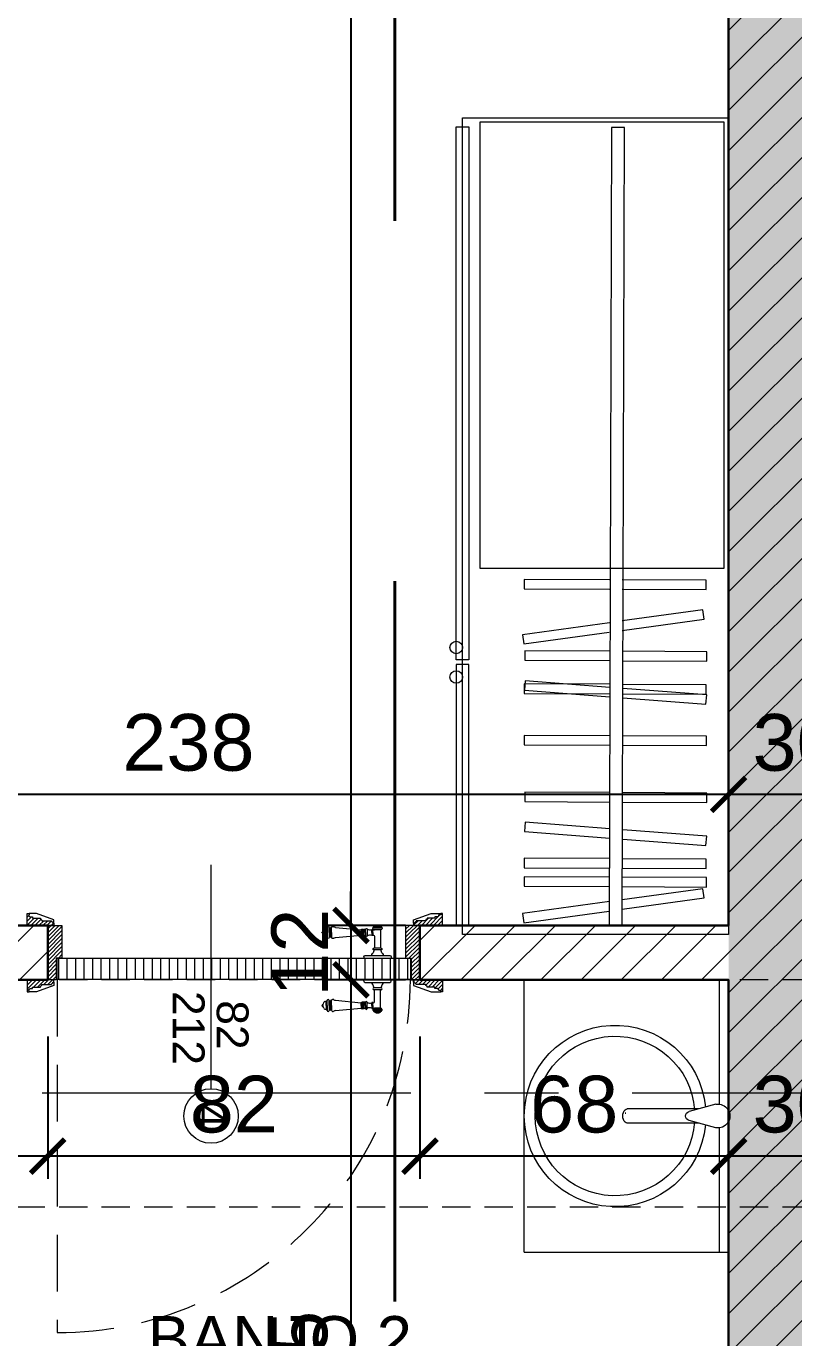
# Model space of a CAD drawing. Header units: feet. Extents: x 92587 to 97987, y -55119 to -48334.
# Drawn here: x 94309.4 to 94478.5, y -50726.2 to -50437.2 of the extents above; entities that cross this region are included whole.
import ezdxf

# ---------------------------------------------------------------- set-up
doc = ezdxf.new("R2010")
doc.units = ezdxf.units.FT
doc.header["$LTSCALE"] = 50
doc.header["$MEASUREMENT"] = 0
for name, pattern in [('AXES', [2, 1.25, -0.25, 0.25, -0.25]), ('CACHE', [0.375, 0.25, -0.125]), ('CONTINU', [0]), ('DASHED2', [9.525, 6.35, -3.175])]:
    doc.linetypes.add(name, pattern=pattern)
doc.layers.get('0').update_dxf_attribs({"color": 8})
for name, color, linetype in [('AXES', 10, 'AXES'), ('BETON COUPE', 3, 'CONTINU'), ('COTE 50ème', 1, 'Continuous'), ('TALUS', 2, 'Continuous')]:
    doc.layers.add(name, color=color, linetype=linetype)
for name, color, linetype, lineweight in [('BANJO', 160, 'Continuous', 9), ('BETON CACHE', 4, 'CACHE', 5), ('door', 44, 'Continuous', 5), ('MACONNERIE COUPE', 7, 'Continuous', 30), ('MACONNERIE HACHURE', 253, 'Continuous', 13), ('mobilimi', 8, 'Continuous', 9)]:
    doc.layers.add(name, color=color, linetype=linetype, lineweight=lineweight)
doc.layers.add('DEMOL', color=7, linetype='Continuous', lineweight=60, true_color=0xa87e00)
doc.layers.add('HORS GEL COTE', color=7, linetype='Continuous', lineweight=13, true_color=0x00661a)
doc.styles.add('GENERATED_STYLE_1', font='arial.ttf')
doc.styles.add('RS_TEXT_1.50', font='arial.ttf', dxfattribs={"height": 12.5})
doc.styles.add('RS_TXT_50', font='arial.ttf', dxfattribs={"height": 12.5})
doc.dimstyles.new('RS_50CM_LINEAIRE', dxfattribs={"dimscale": 5, "dimtxt": 12.5, "dimasz": 1.5, "dimexe": 1, "dimexo": 2.5, "dimgap": 1, "dimtad": 1, "dimdec": 1, "dimrnd": 0.5, "dimdsep": 46, "dimtxsty": 'RS_TXT_50', "dimblk1": 'ARCHTICK', "dimblk2": 'ARCHTICK', "dimsah": 1, "dimcen": 2.5, "dimdle": 1, "dimclrt": 4, "dimadec": 0, "dimazin": 2, "dimtfac": 1, "dimtdec": 1, "dimtix": 1, "dimtmove": 2, "dimatfit": 3, "dimfxl": 1, "dimtolj": 1, "dimtzin": 0, "dimarcsym": 0})

# ---------------------------------------------------------------- blocks, each defined once
blk = doc.blocks.new('A$C1cd8c289')
at = {"layer": 'AXES', "lineweight": 5, "ltscale": 1.3}
blk.add_line((3195, 190), (-1985, 190), dxfattribs=at)
blk = doc.blocks.new('door900')
at = {"color": 0}
for p, q in [((-9.3, 67.7), (9.3, 67.7)), ((9.3, 65.2), (-9.3, 65.2)), ((-6.8, 71.5), (-6.8, 70.2)), ((-5.5, 71.5), (-6.8, 71.5)), ((-6.8, 70.2), (6.8, 70.2)), ((-6.8, 62.7), (-6.8, 24)), ((-6.8, 62.7), (6.8, 62.7)), ((-5.5, 71.5), (5.5, 71.5)), ((5.5, 71.5), (6.8, 71.5)), ((6.8, 71.5), (6.8, 70.2)), ((8.7, 62.7), (6.8, 62.7)), ((10.5, 56.8), (10.5, 62.5)), ((12.7, 56.8), (12.7, 62.5)), ((22.5, 63.8), (22.5, 49.8)), ((26.5, 56.8), (26.5, 63.8)), ((26.5, 63.8), (29.1, 63.8)), ((26.5, 63.8), (29.1, 63.8)), ((29.1, 63.8), (29.1, 62.8)), ((29.1, 62.8), (29.1, 56.8)), ((31.1, 62.8), (31.1, 56.8)), ((34.1, 56.8), (34.1, 62.8)), ((34.1, 62.8), (34.1, 56.8)), ((92.8, 68.1), (36.2, 62.8)), ((36.2, 56.8), (36.2, 62.8)), ((101.2, 67.3), (103.2, 68)), ((101.2, 56.8), (101.2, 67.3)), ((103.2, 68), (103.2, 67.7)), ((103.2, 56.8), (103.2, 68)), ((106.5, 68), (105.5, 67.3)), ((105.5, 56.8), (105.5, 67.3)), ((106.5, 56.8), (106.5, 68)), ((110.7, 68), (111.8, 67.3)), ((110.7, 56.8), (110.7, 68)), ((111.8, 56.8), (111.8, 67.3)), ((111.8, 66.2), (113.3, 66.2)), ((113.3, 56.8), (113.3, 66.2)), ((120.5, 56.8), (120.5, 58.6)), ((6.8, 49.1), (6.8, 24)), ((8.7, 50.9), (8.7, 50.9)), ((10.5, 56.8), (10.5, 51.1)), ((12.7, 56.8), (12.7, 51.1)), ((26.5, 56.8), (26.5, 49.8)), ((26.5, 49.8), (29.1, 49.8)), ((26.5, 49.8), (29.1, 49.8)), ((29.1, 50.8), (29.1, 56.8)), ((29.1, 50.8), (29.1, 49.8)), ((29.1, 49.8), (29.1, 49.8)), ((31.1, 50.8), (31.1, 56.8)), ((34.1, 50.8), (34.1, 56.8)), ((34.1, 56.8), (34.1, 50.8)), ((36.2, 56.8), (36.2, 50.8)), ((92.8, 45.5), (36.2, 50.8)), ((101.2, 56.8), (101.2, 46.3)), ((101.2, 46.3), (103.2, 45.7)), ((103.2, 56.8), (103.2, 46.3)), ((103.2, 45.9), (103.2, 45.7)), ((105.5, 56.8), (105.5, 46.3)), ((106.5, 45.7), (105.5, 46.3)), ((106.5, 56.8), (106.5, 45.7)), ((110.7, 56.8), (110.7, 45.7)), ((110.7, 45.7), (111.8, 46.3)), ((111.8, 56.8), (111.8, 46.3)), ((111.8, 47.5), (113.3, 47.5)), ((113.3, 56.8), (113.3, 47.5)), ((120.5, 56.8), (120.5, 55)), ((-30, 3), (-30, 0)), ((30, 0), (-30, 0)), ((27, 6), (-27, 6)), ((-8.3, 22.3), (8.3, 22.3)), ((-8.3, 18.3), (8.3, 18.3)), ((30, 3), (30, 0))]:
    blk.add_line(p, q, dxfattribs=at)
for centre, radius, start, end in [((-9.3, 66.5), 1.25, 90, 270), ((-6.8, 67.7), 2.51, 90.115, 179.885), ((-6.8, 65.2), 2.51, 180.115, 269.885), ((0, 64), 9.29, 53.4104, 126.5896), ((6.8, 67.7), 2.51, 0.115, 89.885), ((6.8, 65.2), 2.51, 270.115, 359.885), ((8.6, 64.9), 2.15, 272.7029, 297.6142), ((9.3, 66.5), 1.25, 270, 90), ((10, 62.5), 0.561, 3.7097, 127.9634), ((11.6, 62.5), 1.1, 0.0106, 179.9894), ((16.7, 70.5), 8.83, 243.5466, 311.3694), ((24.5, 63.7), 2.01, 4.1469, 175.8531), ((30.1, 62.8), 1.03, 0, 180.0014), ((32.6, 62.8), 1.48, 0, 180), ((35.2, 62.8), 1.03, 0, 180), ((32.6, 62.8), 1.48, 1.563306237032948e-10, 2.08440831604393e-10), ((93.1, 72.5), 4.4, 266.3976, 315.6468), ((98.3, 67.4), 2.89, 358.3861, 135.6468), ((104.3, 67.6), 1.15, 170.914, 348.1019), ((108.6, 68), 2.1, 0, 180), ((115.5, 62.5), 2.84, 13.4568, 140.4953), ((127.9, 65.2), 9.88, 191.9991, 221.6757), ((120.5, 56.8), 1.79, 0, 90), ((8.7, 49), 1.91, 88.7426, 178.1515), ((8.6, 48.8), 2.15, 62.3858, 87.2971), ((10, 51.1), 0.561, 232.0366, 356.2903), ((11.6, 51.1), 1.1, 180.0106, 359.9894), ((16.7, 43.2), 8.83, 48.6306, 116.4534), ((24.5, 50), 2.01, 184.1469, 355.8531), ((30.1, 50.8), 1.03, 179.9972, 0), ((32.6, 50.8), 1.48, 180, 0), ((35.2, 50.8), 1.03, 180, 0), ((93.1, 41.1), 4.4, 44.3532, 93.6024), ((98.3, 46.2), 2.89, 224.3532, 1.6139), ((104.3, 46.1), 1.15, 11.8981, 189.086), ((108.6, 45.7), 2.1, 180, 0), ((115.5, 51.2), 2.84, 219.5047, 346.5432), ((127.9, 48.5), 9.88, 138.3243, 168.0009), ((120.5, 56.8), 1.79, 270, 0), ((-27, 3), 3, 90, 180), ((-6.8, 6), 6, 130.5908, 180), ((-16.6, 16.6), 8.41, 314.3689, 12.0705), ((-8.3, 20.3), 2, 90, 270), ((-8.5, 24), 1.71, 275.059, 359.7825), ((8.5, 24), 1.71, 180.2175, 264.941), ((16.6, 16.6), 8.41, 167.9295, 225.6311), ((8.3, 20.3), 2, 270, 90), ((6.8, 6), 6, 0, 49.4092), ((27, 3), 3, 0, 90)]:
    blk.add_arc(centre, radius, start, end, dxfattribs=at)
blk = doc.blocks.new('Lav60')
at = {"layer": 'BANJO', "linetype": 'Continuous'}
for p, q in [((-54.27, 55.4), (-54.27, 84.18)), ((-54.27, 84.18), (-54.27, 55.4)), ((-52.27, 56.8), (-52.27, 84.18)), ((-9.27, 24.18), (-9.27, 84.18)), ((-51.47, 56.78), (-45.6, 55.16)), ((-47.77, 55.78), (-31.97, 55.78)), ((-54.27, 24.18), (-54.27, 52.96)), ((-54.27, 52.96), (-54.27, 24.18)), ((-51.47, 51.58), (-45.6, 53.19)), ((-47.79, 52.59), (-31.97, 52.59)), ((-31.61, 54.81), (-31.61, 54.8)), ((-31.5, 54.81), (-31.61, 54.81)), ((-31.61, 54.8), (-31.5, 54.8)), ((-31.5, 54.8), (-31.5, 54.81)), ((-52.27, 24.18), (-52.27, 51.56))]:
    blk.add_line(p, q, dxfattribs=at)
at = {"layer": 'BANJO'}
for p, q in [((-9.27, 84.18), (-54.27, 84.18)), ((-9.27, 24.18), (-9.27, 84.18)), ((-9.27, 24.18), (-54.27, 24.18))]:
    blk.add_line(p, q, dxfattribs=at)
at = {"layer": 'BANJO', "linetype": 'Continuous'}
for centre, radius, start, end in [((-29.27, 54.18), 20, 185.6501, 174.3498), ((-29.27, 54.18), 17.58, 184.3007, 175.6991), ((-51.93, 54.18), 2.64, 79.9737, 280.0262), ((-45.78, 54.18), 1, 280.3543, 79.6456)]:
    blk.add_arc(centre, radius, start, end, dxfattribs=at)
blk.add_ellipse((-31.97, 54.18), major_axis=(0, -1.59), ratio=0.623935, start_param=0, end_param=3.141593, dxfattribs=at)
blk = doc.blocks.new('_ArchTick')
at = {"color": 0, "linetype": 'ByBlock', "const_width": 0.15}
blk.add_lwpolyline([(-0.5, -0.5), (0.5, 0.5)], dxfattribs=at)
blk = doc.blocks.new('*D607')
at = {"layer": 'COTE 50ème', "color": 0, "lineweight": -2, "ltscale": 0.5, "transparency": 16777216}
for p, q in [((94464.11, -50622.86), (94464.11, -50601.48)), ((94494.11, -50622.86), (94494.11, -50601.48)), ((94499.11, -50606.48), (94459.11, -50606.48))]:
    blk.add_line(p, q, dxfattribs=at)
at = {"layer": 'Defpoints', "color": 0, "ltscale": 0.5, "transparency": 16777216}
for p in [(94464.11, -50606.48), (94464.11, -50635.36), (94494.11, -50635.36)]:
    blk.add_point(p, dxfattribs=at)
at = {"layer": 'COTE 50ème', "color": 0, "lineweight": -2, "ltscale": 0.5, "transparency": 16777216, "xscale": 7.5, "yscale": 7.5, "zscale": 7.5, "rotation": 180}
blk.add_blockref('_ArchTick', (94464.11, -50606.48), dxfattribs=at)
at = {"layer": 'COTE 50ème', "color": 0, "lineweight": -2, "ltscale": 0.5, "transparency": 16777216, "xscale": 7.5, "yscale": 7.5, "zscale": 7.5}
blk.add_blockref('_ArchTick', (94494.11, -50606.48), dxfattribs=at)
at = {"layer": 'COTE 50ème', "color": 4, "lineweight": 5, "ltscale": 0.5, "transparency": 16777216, "insert": (94479.11, -50595.1), "char_height": 12.5, "attachment_point": 5, "style": 'RS_TXT_50'}
blk.add_mtext('\\A1;30', dxfattribs=at)
blk = doc.blocks.new('*D608')
at = {"layer": 'COTE 50ème', "color": 0, "lineweight": -2, "ltscale": 0.5, "transparency": 16777216}
for p, q in [((94226.11, -50622.86), (94226.11, -50601.48)), ((94464.11, -50622.86), (94464.11, -50601.48)), ((94469.11, -50606.48), (94221.11, -50606.48))]:
    blk.add_line(p, q, dxfattribs=at)
at = {"layer": 'Defpoints', "color": 0, "ltscale": 0.5, "transparency": 16777216}
for p in [(94226.11, -50606.48), (94226.11, -50635.36), (94464.11, -50635.36)]:
    blk.add_point(p, dxfattribs=at)
at = {"layer": 'COTE 50ème', "color": 0, "lineweight": -2, "ltscale": 0.5, "transparency": 16777216, "xscale": 7.5, "yscale": 7.5, "zscale": 7.5, "rotation": 180}
blk.add_blockref('_ArchTick', (94226.11, -50606.48), dxfattribs=at)
at = {"layer": 'COTE 50ème', "color": 0, "lineweight": -2, "ltscale": 0.5, "transparency": 16777216, "xscale": 7.5, "yscale": 7.5, "zscale": 7.5}
blk.add_blockref('_ArchTick', (94464.11, -50606.48), dxfattribs=at)
at = {"layer": 'COTE 50ème', "color": 4, "lineweight": 5, "ltscale": 0.5, "transparency": 16777216, "insert": (94345.11, -50595.1), "char_height": 12.5, "attachment_point": 5, "style": 'RS_TXT_50'}
blk.add_mtext('\\A1;238', dxfattribs=at)
blk = doc.blocks.new('*D644')
at = {"layer": 'COTE 50ème', "color": 0, "lineweight": -2, "ltscale": 0.5, "transparency": 16777216}
for p, q in [((94464.11, -50659.86), (94464.11, -50691.21)), ((94494.11, -50659.86), (94494.11, -50691.21)), ((94499.11, -50686.21), (94459.11, -50686.21))]:
    blk.add_line(p, q, dxfattribs=at)
at = {"layer": 'Defpoints', "color": 0, "ltscale": 0.5, "transparency": 16777216}
for p in [(94464.11, -50647.36), (94494.11, -50647.36), (94464.11, -50686.21)]:
    blk.add_point(p, dxfattribs=at)
at = {"layer": 'COTE 50ème', "color": 0, "lineweight": -2, "ltscale": 0.5, "transparency": 16777216, "xscale": 7.5, "yscale": 7.5, "zscale": 7.5, "rotation": 180}
blk.add_blockref('_ArchTick', (94464.11, -50686.21), dxfattribs=at)
at = {"layer": 'COTE 50ème', "color": 0, "lineweight": -2, "ltscale": 0.5, "transparency": 16777216, "xscale": 7.5, "yscale": 7.5, "zscale": 7.5}
blk.add_blockref('_ArchTick', (94494.11, -50686.21), dxfattribs=at)
at = {"layer": 'COTE 50ème', "color": 4, "lineweight": 5, "ltscale": 0.5, "transparency": 16777216, "insert": (94479.11, -50674.82), "char_height": 12.5, "attachment_point": 5, "style": 'RS_TXT_50'}
blk.add_mtext('\\A1;30', dxfattribs=at)
blk = doc.blocks.new('*D645')
at = {"layer": 'COTE 50ème', "color": 0, "lineweight": -2, "ltscale": 0.5, "transparency": 16777216}
for p, q in [((94396.11, -50659.86), (94396.11, -50691.21)), ((94464.11, -50659.86), (94464.11, -50691.21)), ((94469.11, -50686.21), (94391.11, -50686.21))]:
    blk.add_line(p, q, dxfattribs=at)
at = {"layer": 'Defpoints', "color": 0, "ltscale": 0.5, "transparency": 16777216}
for p in [(94396.11, -50647.36), (94464.11, -50647.36), (94396.11, -50686.21)]:
    blk.add_point(p, dxfattribs=at)
at = {"layer": 'COTE 50ème', "color": 0, "lineweight": -2, "ltscale": 0.5, "transparency": 16777216, "xscale": 7.5, "yscale": 7.5, "zscale": 7.5, "rotation": 180}
blk.add_blockref('_ArchTick', (94396.11, -50686.21), dxfattribs=at)
at = {"layer": 'COTE 50ème', "color": 0, "lineweight": -2, "ltscale": 0.5, "transparency": 16777216, "xscale": 7.5, "yscale": 7.5, "zscale": 7.5}
blk.add_blockref('_ArchTick', (94464.11, -50686.21), dxfattribs=at)
at = {"layer": 'COTE 50ème', "color": 4, "lineweight": 5, "ltscale": 0.5, "transparency": 16777216, "insert": (94430.11, -50674.83), "char_height": 12.5, "attachment_point": 5, "style": 'RS_TXT_50'}
blk.add_mtext('\\A1;68', dxfattribs=at)
blk = doc.blocks.new('*D646')
at = {"layer": 'COTE 50ème', "color": 0, "lineweight": -2, "ltscale": 0.5, "transparency": 16777216}
for p, q in [((94314.11, -50659.86), (94314.11, -50691.21)), ((94396.11, -50659.86), (94396.11, -50691.21)), ((94401.11, -50686.21), (94309.11, -50686.21))]:
    blk.add_line(p, q, dxfattribs=at)
at = {"layer": 'Defpoints', "color": 0, "ltscale": 0.5, "transparency": 16777216}
for p in [(94314.11, -50647.36), (94396.11, -50647.36), (94314.11, -50686.21)]:
    blk.add_point(p, dxfattribs=at)
at = {"layer": 'COTE 50ème', "color": 0, "lineweight": -2, "ltscale": 0.5, "transparency": 16777216, "xscale": 7.5, "yscale": 7.5, "zscale": 7.5, "rotation": 180}
blk.add_blockref('_ArchTick', (94314.11, -50686.21), dxfattribs=at)
at = {"layer": 'COTE 50ème', "color": 0, "lineweight": -2, "ltscale": 0.5, "transparency": 16777216, "xscale": 7.5, "yscale": 7.5, "zscale": 7.5}
blk.add_blockref('_ArchTick', (94396.11, -50686.21), dxfattribs=at)
at = {"layer": 'COTE 50ème', "color": 4, "lineweight": 5, "ltscale": 0.5, "transparency": 16777216, "insert": (94355.11, -50674.83), "char_height": 12.5, "attachment_point": 5, "style": 'RS_TXT_50'}
blk.add_mtext('\\A1;82', dxfattribs=at)
blk = doc.blocks.new('*D647')
at = {"layer": 'COTE 50ème', "color": 0, "lineweight": -2, "ltscale": 0.5, "transparency": 16777216}
for p, q in [((94249.11, -50659.86), (94249.11, -50691.21)), ((94314.11, -50659.86), (94314.11, -50691.21)), ((94319.11, -50686.21), (94244.11, -50686.21))]:
    blk.add_line(p, q, dxfattribs=at)
at = {"layer": 'Defpoints', "color": 0, "ltscale": 0.5, "transparency": 16777216}
for p in [(94249.11, -50647.36), (94314.11, -50647.36), (94249.11, -50686.21)]:
    blk.add_point(p, dxfattribs=at)
at = {"layer": 'COTE 50ème', "color": 0, "lineweight": -2, "ltscale": 0.5, "transparency": 16777216, "xscale": 7.5, "yscale": 7.5, "zscale": 7.5, "rotation": 180}
blk.add_blockref('_ArchTick', (94249.11, -50686.21), dxfattribs=at)
at = {"layer": 'COTE 50ème', "color": 0, "lineweight": -2, "ltscale": 0.5, "transparency": 16777216, "xscale": 7.5, "yscale": 7.5, "zscale": 7.5}
blk.add_blockref('_ArchTick', (94314.11, -50686.21), dxfattribs=at)
at = {"layer": 'COTE 50ème', "color": 4, "lineweight": 5, "ltscale": 0.5, "transparency": 16777216, "insert": (94281.61, -50674.83), "char_height": 12.5, "attachment_point": 5, "style": 'RS_TXT_50'}
blk.add_mtext('\\A1;65', dxfattribs=at)
blk = doc.blocks.new('*D519')
at = {"layer": 'COTE 50ème', "color": 0, "lineweight": -2, "ltscale": 0.5, "transparency": 16777216}
for p, q in [((94380.92, -50157.36), (94380.92, -50640.36)), ((94434.11, -50162.36), (94375.92, -50162.36)), ((94392.9, -50635.36), (94375.92, -50635.36))]:
    blk.add_line(p, q, dxfattribs=at)
at = {"layer": 'Defpoints', "color": 0, "ltscale": 0.5, "transparency": 16777216}
for p in [(94446.61, -50162.36), (94380.92, -50635.36), (94405.4, -50635.36)]:
    blk.add_point(p, dxfattribs=at)
at = {"layer": 'COTE 50ème', "color": 0, "lineweight": -2, "ltscale": 0.5, "transparency": 16777216, "xscale": 7.5, "yscale": 7.5, "zscale": 7.5}
for p, rotation in [((94380.92, -50162.36), 90), ((94380.92, -50635.36), 270)]:
    blk.add_blockref('_ArchTick', p, dxfattribs=dict(at, rotation=rotation))
at = {"layer": 'COTE 50ème', "color": 4, "lineweight": 5, "ltscale": 0.5, "transparency": 16777216, "insert": (94369.53, -50398.86), "char_height": 12.5, "attachment_point": 5, "rotation": 90, "style": 'RS_TXT_50'}
blk.add_mtext('\\A1;473', dxfattribs=at)
blk = doc.blocks.new('*D520')
at = {"layer": 'COTE 50ème', "color": 0, "lineweight": -2, "ltscale": 0.5, "transparency": 16777216}
for p, q in [((94380.92, -50635.36), (94380.92, -50627.86)), ((94392.9, -50635.36), (94375.92, -50635.36)), ((94380.92, -50635.36), (94380.92, -50647.36)), ((94392.9, -50647.36), (94375.92, -50647.36)), ((94380.92, -50647.36), (94380.92, -50654.86))]:
    blk.add_line(p, q, dxfattribs=at)
at = {"layer": 'Defpoints', "color": 0, "ltscale": 0.5, "transparency": 16777216}
for p in [(94405.4, -50635.36), (94380.92, -50647.36), (94405.4, -50647.36)]:
    blk.add_point(p, dxfattribs=at)
at = {"layer": 'COTE 50ème', "color": 0, "lineweight": -2, "ltscale": 0.5, "transparency": 16777216, "xscale": 7.5, "yscale": 7.5, "zscale": 7.5}
for p, rotation in [((94380.92, -50635.36), 270), ((94380.92, -50647.36), 90)]:
    blk.add_blockref('_ArchTick', p, dxfattribs=dict(at, rotation=rotation))
at = {"layer": 'COTE 50ème', "color": 4, "lineweight": 5, "ltscale": 0.5, "transparency": 16777216, "insert": (94369.64, -50641.36), "char_height": 12.5, "attachment_point": 5, "rotation": 90, "style": 'RS_TXT_50'}
blk.add_mtext('\\A1;12', dxfattribs=at)
blk = doc.blocks.new('*D521')
at = {"layer": 'COTE 50ème', "color": 0, "lineweight": -2, "ltscale": 0.5, "transparency": 16777216}
for p, q in [((94380.92, -50642.36), (94380.92, -50827.36)), ((94392.9, -50647.36), (94375.92, -50647.36)), ((94386.71, -50822.36), (94375.92, -50822.36))]:
    blk.add_line(p, q, dxfattribs=at)
at = {"layer": 'Defpoints', "color": 0, "ltscale": 0.5, "transparency": 16777216}
for p in [(94405.4, -50647.36), (94380.92, -50822.36), (94399.21, -50822.36)]:
    blk.add_point(p, dxfattribs=at)
at = {"layer": 'COTE 50ème', "color": 0, "lineweight": -2, "ltscale": 0.5, "transparency": 16777216, "xscale": 7.5, "yscale": 7.5, "zscale": 7.5}
for p, rotation in [((94380.92, -50647.36), 90), ((94380.92, -50822.36), 270)]:
    blk.add_blockref('_ArchTick', p, dxfattribs=dict(at, rotation=rotation))
at = {"layer": 'COTE 50ème', "color": 4, "lineweight": 5, "ltscale": 0.5, "transparency": 16777216, "insert": (94369.54, -50734.86), "char_height": 12.5, "attachment_point": 5, "rotation": 90, "style": 'RS_TXT_50'}
blk.add_mtext('\\A1;175', dxfattribs=at)

msp = doc.modelspace()

# ---------------------------------------------------------------- hatches: boundary and pattern name
at = {"layer": 'door'}
h = msp.add_hatch(dxfattribs=at)
h.set_pattern_fill('ANSI31', color=256, scale=5, angle=900)
h.set_pattern_definition([(225, (242213.3656, -109194.3326), (0.4419417382, -0.4419417382), [])])
edge = h.paths.add_edge_path()
edge.add_line((94310.36, -50633.48), (94310.78, -50633.48))
edge.add_line((94310.78, -50633.48), (94310.78, -50633.79))
edge.add_line((94310.78, -50633.79), (94312.54, -50633.79))
edge.add_line((94312.54, -50633.79), (94312.54, -50634))
edge.add_arc((94312.54, -50634.31), 0.314, 0, 90, ccw=False)
edge.add_line((94312.85, -50634.31), (94314.95, -50634.31))
edge.add_line((94314.95, -50634.31), (94314.95, -50634.52))
edge.add_arc((94314.95, -50634.84), 0.314, 0, 90, ccw=False)
edge.add_line((94315.26, -50634.84), (94315.47, -50634.84))
edge.add_line((94315.47, -50634.84), (94315.47, -50635.36))
edge.add_line((94315.47, -50635.36), (94309.61, -50635.36))
edge.add_line((94309.61, -50635.36), (94309.61, -50632.74))
edge.add_line((94309.61, -50632.74), (94310.02, -50632.74))
edge.add_line((94310.02, -50632.74), (94310.02, -50633.06))
edge.add_line((94310.02, -50633.06), (94309.94, -50633.06))
edge.add_arc((94310.36, -50633.06), 0.419, 180, 270)
h.paths.add_polyline_path([(94314.11, -50635.36), (94317.25, -50635.36), (94317.25, -50642.54), (94315.99, -50642.54), (94315.99, -50647.36), (94314.11, -50647.36)])
edge = h.paths.add_edge_path()
edge.add_line((94310.36, -50649.25), (94310.78, -50649.25))
edge.add_line((94310.78, -50649.25), (94310.78, -50648.93))
edge.add_line((94310.78, -50648.93), (94312.54, -50648.93))
edge.add_line((94312.54, -50648.93), (94312.54, -50648.72))
edge.add_arc((94312.54, -50648.41), 0.314, 270, 360)
edge.add_line((94312.85, -50648.41), (94314.95, -50648.41))
edge.add_line((94314.95, -50648.41), (94314.95, -50648.2))
edge.add_arc((94314.95, -50647.89), 0.314, 270, 360)
edge.add_line((94315.26, -50647.89), (94315.47, -50647.89))
edge.add_line((94315.47, -50647.89), (94315.47, -50647.36))
edge.add_line((94315.47, -50647.36), (94309.61, -50647.36))
edge.add_line((94309.61, -50647.36), (94309.61, -50649.98))
edge.add_line((94309.61, -50649.98), (94310.02, -50649.98))
edge.add_line((94310.02, -50649.98), (94310.02, -50649.67))
edge.add_line((94310.02, -50649.67), (94309.94, -50649.67))
edge.add_arc((94310.36, -50649.67), 0.419, 90, 180, ccw=False)
h = msp.add_hatch(dxfattribs=at)
h.set_pattern_fill('ANSI31', color=256, scale=5, angle=900)
h.set_pattern_definition([(225, (242223.3775, -109194.3326), (0.4419417382, -0.4419417382), [])])
h.paths.add_polyline_path([(94396.1, -50635.36), (94392.95, -50635.36), (94392.95, -50642.54), (94394.21, -50642.54), (94394.21, -50647.36), (94396.1, -50647.36)])
edge = h.paths.add_edge_path()
edge.add_line((94399.85, -50633.48), (94399.43, -50633.48))
edge.add_line((94399.43, -50633.48), (94399.43, -50633.79))
edge.add_line((94399.43, -50633.79), (94397.67, -50633.79))
edge.add_line((94397.67, -50633.79), (94397.67, -50634))
edge.add_arc((94397.67, -50634.31), 0.314, 90, 180)
edge.add_line((94397.35, -50634.31), (94395.26, -50634.31))
edge.add_line((94395.26, -50634.31), (94395.26, -50634.52))
edge.add_arc((94395.26, -50634.84), 0.314, 90, 180)
edge.add_line((94394.94, -50634.84), (94394.73, -50634.84))
edge.add_line((94394.73, -50634.84), (94394.73, -50635.36))
edge.add_line((94394.73, -50635.36), (94401.1, -50635.36))
edge.add_line((94401.1, -50635.36), (94401.1, -50632.74))
edge.add_line((94401.1, -50632.74), (94400.69, -50632.74))
edge.add_line((94400.69, -50632.74), (94400.69, -50633.06))
edge.add_line((94400.69, -50633.06), (94400.27, -50633.06))
edge.add_arc((94399.85, -50633.06), 0.419, 270, 360, ccw=False)
edge = h.paths.add_edge_path()
edge.add_line((94399.85, -50649.25), (94399.43, -50649.25))
edge.add_line((94399.43, -50649.25), (94399.43, -50648.93))
edge.add_line((94399.43, -50648.93), (94397.67, -50648.93))
edge.add_line((94397.67, -50648.93), (94397.67, -50648.72))
edge.add_arc((94397.67, -50648.41), 0.314, 180, 270, ccw=False)
edge.add_line((94397.35, -50648.41), (94395.26, -50648.41))
edge.add_line((94395.26, -50648.41), (94395.26, -50648.2))
edge.add_arc((94395.26, -50647.89), 0.314, 180, 270, ccw=False)
edge.add_line((94394.94, -50647.89), (94394.73, -50647.89))
edge.add_line((94394.73, -50647.89), (94394.73, -50647.36))
edge.add_line((94394.73, -50647.36), (94401.1, -50647.36))
edge.add_line((94401.1, -50647.36), (94401.1, -50649.98))
edge.add_line((94401.1, -50649.98), (94400.69, -50649.98))
edge.add_line((94400.69, -50649.98), (94400.69, -50649.67))
edge.add_line((94400.69, -50649.67), (94400.27, -50649.67))
edge.add_arc((94399.85, -50649.67), 0.419, 0, 90)
h = msp.add_hatch(dxfattribs=at)
h.set_pattern_fill('ANSI31', color=256, scale=15, angle=405)
h.set_pattern_definition([(90, (48714.6624, -153241.765), (-1.875, 2e-15), [])])
h.paths.add_polyline_path([(94316.2, -50642.6), (94394, -50642.6), (94394, -50647.31), (94316.2, -50647.31)])
at = {"layer": 'MACONNERIE HACHURE'}
h = msp.add_hatch(dxfattribs=at)
h.set_pattern_fill('ANSI31', color=256, scale=50, style=0)
h.set_pattern_definition([(45, (0, 5835.283), (-4.41941738, 4.41941738), [])])
h.paths.add_polyline_path([(93729.11, -50527.36), (93729.11, -50358.36), (93801.11, -50358.36), (93801.11, -50337.36), (93779.11, -50337.36), (93779.11, -50332.36), (93959.11, -50332.36), (93959.11, -50344.36), (93909.11, -50344.36), (93909.11, -50517.36), (93887.11, -50517.36), (93887.11, -50505.36), (93897.11, -50505.36), (93897.11, -50344.36), (93806.11, -50344.36), (93806.11, -50363.36), (93749.11, -50363.36), (93749.11, -50505.36), (93805.11, -50505.36), (93805.11, -50517.36), (93741.11, -50517.36), (93741.11, -50527.36)])
h.paths.add_polyline_path([(94298.94, -51192.36), (94249.11, -51192.36), (94249.11, -51152.36), (94298.94, -51152.36)])
h.paths.add_polyline_path([(94459.11, -51192.36), (94419.11, -51192.36), (94419.11, -51152.36), (94459.11, -51152.36)])
h.paths.add_polyline_path([(94319.11, -51547.36), (94229.11, -51547.36), (94229.11, -51487.36), (94076.11, -51487.36), (94076.11, -51547.36), (94064.11, -51547.36), (94064.11, -51427.36), (94084.11, -51427.36), (94084.11, -51462.36), (94249.11, -51462.36), (94249.11, -51511.36), (94319.11, -51511.36), (94319.11, -51462.36), (94354.11, -51462.36), (94354.11, -51482.36), (94344.11, -51482.36), (94344.11, -51532.36), (94319.11, -51532.36), (94319.11, -51516.36), (94249.11, -51516.36), (94249.11, -51542.36), (94319.11, -51542.36)])
h.paths.add_polyline_path([(93749.11, -49932.36), (93849.11, -49932.36), (93849.11, -49907.36), (93749.11, -49907.36)])
h.paths.add_polyline_path([(93514.11, -51940.47), (93489.11, -51940.47), (93489.11, -51987.36), (93514.11, -51987.36)])
h.paths.add_polyline_path([(93514.11, -50042.36), (93489.11, -50042.36), (93489.11, -50022.36), (93514.11, -50022.36)])
h.paths.add_polyline_path([(94196.61, -51192.36), (94214.11, -51192.36), (94214.11, -51172.36), (94196.61, -51172.36)])
h.paths.add_polyline_path([(93874.11, -51305.36), (93864.11, -51305.36), (93864.11, -51317.36), (93904.11, -51317.36), (93904.11, -51305.36), (93894.11, -51305.36), (93894.11, -50987.36), (94064.11, -50987.36), (94064.11, -51305.36), (93986.1, -51305.36), (93986.1, -51317.36), (94064.11, -51317.36), (94064.11, -51327.36), (94084.11, -51327.36), (94084.11, -51192.36), (94096.61, -51192.36), (94096.61, -51172.36), (94084.11, -51172.36), (94084.11, -50957.36), (94063.11, -50957.36), (94063.11, -50627.36), (93965.1, -50627.36), (93965.1, -50639.36), (94043.11, -50639.36), (94043.11, -50957.36), (93873.11, -50957.36), (93873.11, -50639.36), (93883.11, -50639.36), (93883.11, -50627.36), (93843.11, -50627.36), (93843.11, -50639.36), (93853.11, -50639.36), (93853.11, -50957.36), (93514.11, -50957.36), (93514.11, -50912.36), (93489.11, -50912.36), (93489.11, -50962.36), (93379.11, -50962.36), (93379.11, -50982.36), (93489.11, -50982.36), (93489.11, -51032.36), (93514.11, -51032.36), (93514.11, -50987.36), (93874.11, -50987.36)])
h.paths.add_polyline_path([(93706.11, -50332.36), (93706.11, -50352.36), (93404.11, -50352.36), (93404.11, -50417.36), (93379.11, -50417.36), (93379.11, -50327.36), (93489.11, -50327.36), (93489.11, -50312.36), (93514.11, -50312.36), (93514.11, -50332.36)])
h.paths.add_polyline_path([(94149.11, -50235.36), (94174.11, -50235.36), (94174.11, -50513.36), (94226.11, -50513.36), (94226.11, -50535.36), (94214.11, -50535.36), (94214.11, -50525.36), (94089.11, -50525.36), (94089.11, -50513.36), (94149.11, -50513.36)])
h.paths.add_polyline_path([(94174.11, -50162.36), (94174.11, -50142.36), (94224.11, -50142.36), (94224.11, -50022.36), (94249.11, -50022.36), (94249.11, -50137.36), (94266.61, -50137.36), (94266.61, -50162.36)])
h.paths.add_polyline_path([(93514.11, -49972.36), (93514.11, -49932.36), (93569.11, -49932.36), (93569.11, -49907.36), (93489.11, -49907.36), (93489.11, -49972.36)])
h.paths.add_polyline_path([(94089.11, -49932.36), (94029.11, -49932.36), (94029.11, -49907.36), (94114.11, -49907.36), (94114.11, -49972.36), (94114.11, -49972.36), (94114.11, -50022.36), (94089.11, -50022.36)])
h.paths.add_polyline_path([(93514.11, -51612.36), (93514.11, -51670.47), (93489.11, -51670.47), (93489.11, -51617.36), (93379.11, -51617.36), (93379.11, -51527.36), (93404.11, -51527.36), (93404.11, -51592.36), (93737.11, -51592.36), (93737.11, -51419.36), (93749.11, -51419.36), (93749.11, -51427.36), (93805.11, -51427.36), (93805.11, -51439.36), (93749.11, -51439.36), (93749.11, -51587.36), (93897.11, -51587.36), (93897.11, -51439.36), (93887.11, -51439.36), (93887.11, -51427.36), (93909.11, -51427.36), (93909.11, -51600.36), (93958.97, -51600.36), (93958.97, -51612.36)])
h.paths.add_polyline_path([(93749.11, -51285.36), (93749.11, -51305.36), (93772.11, -51305.36), (93772.11, -51317.36), (93749.11, -51317.36), (93749.11, -51327.36), (93737.11, -51327.36), (93737.11, -51297.36), (93514.11, -51297.36), (93514.11, -51285.36)], flags=17)
h.paths.add_polyline_path([(93729.11, -50647.36), (93514.11, -50647.36), (93514.11, -50659.36), (93741.11, -50659.36), (93741.11, -50639.36), (93751.11, -50639.36), (93751.11, -50627.36), (93741.11, -50627.36), (93741.11, -50619.36), (93729.11, -50619.36)])
h.paths.add_polyline_path([(94314.11, -50647.36), (94314.11, -50635.36), (94226.11, -50635.36), (94226.11, -50627.36), (94214.11, -50627.36), (94214.11, -50647.36)])
h.paths.add_polyline_path([(93404.11, -51297.36), (93379.11, -51297.36), (93379.11, -51347.36), (93404.11, -51347.36)])
h.paths.add_polyline_path([(93404.11, -50647.36), (93379.11, -50647.36), (93379.11, -50597.36), (93404.11, -50597.36)])
h.paths.add_polyline_path([(93514.11, -51247.36), (93489.11, -51247.36), (93489.11, -51192.47), (93514.11, -51192.47)], flags=17)
h.paths.add_polyline_path([(93514.11, -50697.36), (93489.11, -50697.36), (93489.11, -50752.25), (93514.11, -50752.25)], flags=17)
h.paths.add_polyline_path([(94659.28, -51192.36), (94709.11, -51192.36), (94709.11, -51152.36), (94659.28, -51152.36)])
h.paths.add_polyline_path([(94499.11, -51192.36), (94539.11, -51192.36), (94539.11, -51152.36), (94499.11, -51152.36)])
h.paths.add_polyline_path([(94344.11, -52012.36), (94364.11, -52012.36), (94364.11, -52037.36), (94344.11, -52037.36)])
h.paths.add_polyline_path([(94029.11, -52012.36), (94029.11, -52037.36), (94209.11, -52037.36), (94209.11, -52012.36)])
h.paths.add_polyline_path([(94639.11, -51547.36), (94729.11, -51547.36), (94729.11, -51487.36), (94882.11, -51487.36), (94882.11, -51547.36), (94894.11, -51547.36), (94894.11, -51427.36), (94874.11, -51427.36), (94874.11, -51462.36), (94709.11, -51462.36), (94709.11, -51511.36), (94639.11, -51511.36), (94639.11, -51462.36), (94454.11, -51462.36), (94454.11, -51482.36), (94614.11, -51482.36), (94614.11, -51532.36), (94639.11, -51532.36), (94639.11, -51516.36), (94709.11, -51516.36), (94709.11, -51542.36), (94639.11, -51542.36)])
h.paths.add_polyline_path([(95209.11, -49932.36), (95109.11, -49932.36), (95109.11, -49907.36), (95209.11, -49907.36)])
h.paths.add_polyline_path([(95444.11, -51940.47), (95469.11, -51940.47), (95469.11, -51987.36), (95444.11, -51987.36)])
h.paths.add_polyline_path([(95444.11, -50042.36), (95469.11, -50042.36), (95469.11, -50022.36), (95444.11, -50022.36)])
h.paths.add_polyline_path([(94761.61, -51192.36), (94744.11, -51192.36), (94744.11, -51172.36), (94761.61, -51172.36)])
h.paths.add_polyline_path([(94464.11, -50162.36), (94446.61, -50162.36), (94446.61, -50137.36), (94464.11, -50137.36), (94464.11, -49972.36), (94494.11, -49972.36), (94494.11, -50137.36), (94511.72, -50137.36), (94511.72, -50162.36), (94494.11, -50162.36), (94494.11, -50635.36), (94562.11, -50635.36), (94562.11, -50647.36), (94494.11, -50647.36), (94494.11, -50822.36), (94464.11, -50822.36), (94464.11, -50647.36), (94396.11, -50647.36), (94396.11, -50635.36), (94464.11, -50635.36)])
h.paths.add_polyline_path([(95084.11, -51305.36), (95094.11, -51305.36), (95094.11, -51317.36), (95054.11, -51317.36), (95054.11, -51305.36), (95064.11, -51305.36), (95064.11, -50987.36), (94894.11, -50987.36), (94894.11, -51305.36), (94972.12, -51305.36), (94972.12, -51317.36), (94894.11, -51317.36), (94894.11, -51327.36), (94874.11, -51327.36), (94874.11, -51192.36), (94861.61, -51192.36), (94861.61, -51172.36), (94874.11, -51172.36), (94874.11, -50957.36), (94895.11, -50957.36), (94895.11, -50627.36), (94993.12, -50627.36), (94993.12, -50639.36), (94915.11, -50639.36), (94915.11, -50957.36), (95085.11, -50957.36), (95085.11, -50639.36), (95075.11, -50639.36), (95075.11, -50627.36), (95115.11, -50627.36), (95115.11, -50639.36), (95105.11, -50639.36), (95105.11, -50957.36), (95444.11, -50957.36), (95444.11, -50912.36), (95469.11, -50912.36), (95469.11, -50962.36), (95579.11, -50962.36), (95579.11, -50982.36), (95469.11, -50982.36), (95469.11, -51032.36), (95444.11, -51032.36), (95444.11, -50987.36), (95084.11, -50987.36)])
h.paths.add_polyline_path([(95229.11, -50358.36), (95157.11, -50358.36), (95157.11, -50337.36), (95179.11, -50337.36), (95179.11, -50332.36), (94999.11, -50332.36), (94999.11, -50344.36), (95049.11, -50344.36), (95049.11, -50517.36), (95071.11, -50517.36), (95071.11, -50505.36), (95061.11, -50505.36), (95061.11, -50344.36), (95152.11, -50344.36), (95152.11, -50363.36), (95209.11, -50363.36), (95209.11, -50505.36), (95153.11, -50505.36), (95153.11, -50517.36), (95217.11, -50517.36), (95217.11, -50527.36), (95229.11, -50527.36)])
h.paths.add_polyline_path([(95252.11, -50332.36), (95252.11, -50352.36), (95554.11, -50352.36), (95554.11, -50417.36), (95579.11, -50417.36), (95579.11, -50327.36), (95469.11, -50327.36), (95469.11, -50312.36), (95444.11, -50312.36), (95444.11, -50332.36)])
h.paths.add_polyline_path([(94809.11, -50235.36), (94784.11, -50235.36), (94784.11, -50513.36), (94732.11, -50513.36), (94732.11, -50535.36), (94744.11, -50535.36), (94744.11, -50525.36), (94869.11, -50525.36), (94869.11, -50513.36), (94809.11, -50513.36)])
h.paths.add_polyline_path([(94784.11, -50162.36), (94784.11, -50142.36), (94734.11, -50142.36), (94734.11, -50022.36), (94709.11, -50022.36), (94709.11, -50137.36), (94691.61, -50137.36), (94691.61, -50162.36)])
h.paths.add_polyline_path([(95444.11, -49972.36), (95444.11, -49932.36), (95389.11, -49932.36), (95389.11, -49907.36), (95469.11, -49907.36), (95469.11, -49972.36)])
h.paths.add_polyline_path([(94869.11, -49932.36), (94929.11, -49932.36), (94929.11, -49907.36), (94844.11, -49907.36), (94844.11, -49972.36), (94844.11, -49972.36), (94844.11, -50022.36), (94869.11, -50022.36)])
h.paths.add_polyline_path([(93514.11, -52012.36), (93569.11, -52012.36), (93569.11, -52037.36), (93514.11, -52037.36)])
h.paths.add_polyline_path([(93749.11, -52012.36), (93749.11, -52037.36), (93849.11, -52037.36), (93849.11, -52012.36)])
h.paths.add_polyline_path([(94464.11, -52012.36), (94614.11, -52012.36), (94614.11, -52037.36), (94464.11, -52037.36)])
h.paths.add_polyline_path([(94749.11, -52012.36), (95444.11, -52012.36), (95444.11, -52037.36), (94749.11, -52037.36)])
h.paths.add_polyline_path([(95444.11, -51612.36), (95444.11, -51670.47), (95469.11, -51670.47), (95469.11, -51617.36), (95579.11, -51617.36), (95579.11, -51527.36), (95554.11, -51527.36), (95554.11, -51592.36), (95221.11, -51592.36), (95221.11, -51419.36), (95209.11, -51419.36), (95209.11, -51427.36), (95153.11, -51427.36), (95153.11, -51439.36), (95209.11, -51439.36), (95209.11, -51587.36), (95061.11, -51587.36), (95061.11, -51439.36), (95071.11, -51439.36), (95071.11, -51427.36), (95049.11, -51427.36), (95049.11, -51600.36), (94999.24, -51600.36), (94999.24, -51612.36)])
h.paths.add_polyline_path([(95209.11, -51285.36), (95209.11, -51305.36), (95186.11, -51305.36), (95186.11, -51317.36), (95209.11, -51317.36), (95209.11, -51327.36), (95221.11, -51327.36), (95221.11, -51297.36), (95444.11, -51297.36), (95444.11, -51285.36)], flags=17)
h.paths.add_polyline_path([(95229.11, -50647.36), (95444.11, -50647.36), (95444.11, -50659.36), (95217.11, -50659.36), (95217.11, -50639.36), (95207.11, -50639.36), (95207.11, -50627.36), (95217.11, -50627.36), (95217.11, -50619.36), (95229.11, -50619.36)])
h.paths.add_polyline_path([(94644.11, -50647.36), (94644.11, -50635.36), (94732.11, -50635.36), (94732.11, -50627.36), (94744.11, -50627.36), (94744.11, -50647.36)])
h.paths.add_polyline_path([(95554.11, -51297.36), (95579.11, -51297.36), (95579.11, -51347.36), (95554.11, -51347.36)])
h.paths.add_polyline_path([(95554.11, -50647.36), (95579.11, -50647.36), (95579.11, -50597.36), (95554.11, -50597.36)])
h.paths.add_polyline_path([(95444.11, -51247.36), (95469.11, -51247.36), (95469.11, -51192.47), (95444.11, -51192.47)], flags=17)
h.paths.add_polyline_path([(95444.11, -50697.36), (95469.11, -50697.36), (95469.11, -50752.25), (95444.11, -50752.25)], flags=17)
at = {"layer": 'TALUS', "ltscale": 0.5, "true_color": 0xf8991e, "transparency": 33554610}
h = msp.add_hatch(color=30, dxfattribs=at)
h.dxf.hatch_style = 1
h.paths.add_polyline_path([(94744.11, -51192.36), (94894.11, -51192.36), (94894.21, -50987.36), (95469.11, -50987.36), (95469.11, -50982.36), (95579.11, -50982.36), (95579.11, -50962.36), (95469.11, -50962.36), (95469.11, -50957.36), (94874.11, -50957.36), (94874.11, -51172.36), (94744.11, -51172.36)])
h.paths.add_polyline_path([(94214.11, -51192.36), (94064.11, -51192.36), (94064, -50987.36), (93489.11, -50987.36), (93489.11, -50982.36), (93379.11, -50982.36), (93379.11, -50962.36), (93489.11, -50962.36), (93489.11, -50957.36), (94084.11, -50957.36), (94084.11, -51172.36), (94214.11, -51172.36)])
h.paths.add_polyline_path([(94464.11, -50822.36), (94494.11, -50822.36), (94494.11, -49972.36), (94464.11, -49972.36)])

# ---------------------------------------------------------------- linework, layer by layer
at = {"layer": 'BETON CACHE', "lineweight": 5, "ltscale": 0.5}
msp.add_lwpolyline([(93379.11, -50697.36), (95579.11, -50697.36), (95579.11, -50647.36), (93379.11, -50647.36)], close=True, dxfattribs=at)
at = {"layer": 'door'}
msp.add_line((94350.1, -50671.36), (94350.1, -50622.04), dxfattribs=at)
at = {"layer": 'door', "linetype": 'CACHE'}
msp.add_line((94316.2, -50647.31), (94316.2, -50725.11), dxfattribs=at)
at = {"layer": 'door'}
for points in [[(94310.36, -50633.48), (94310.78, -50633.48), (94310.78, -50633.79), (94312.54, -50633.79), (94312.54, -50634, -0.414214), (94312.85, -50634.31), (94314.95, -50634.31), (94314.95, -50634.52, -0.414214), (94315.26, -50634.84), (94315.47, -50634.84), (94315.47, -50635.36), (94309.61, -50635.36), (94309.61, -50632.74), (94310.02, -50632.74), (94310.02, -50633.06), (94309.94, -50633.06, 0.414214), (94310.36, -50633.48)], [(94399.85, -50633.48), (94399.43, -50633.48), (94399.43, -50633.79), (94397.67, -50633.79), (94397.67, -50634, 0.414214), (94397.35, -50634.31), (94395.26, -50634.31), (94395.26, -50634.52, 0.414214), (94394.94, -50634.84), (94394.73, -50634.84), (94394.73, -50635.36), (94401.1, -50635.36), (94401.1, -50632.74), (94400.69, -50632.74), (94400.69, -50633.06), (94400.27, -50633.06, -0.414214), (94399.85, -50633.48)], [(94310.36, -50649.25), (94310.78, -50649.25), (94310.78, -50648.93), (94312.54, -50648.93), (94312.54, -50648.72, 0.414214), (94312.85, -50648.41), (94314.95, -50648.41), (94314.95, -50648.2, 0.414214), (94315.26, -50647.89), (94315.47, -50647.89), (94315.47, -50647.36), (94309.61, -50647.36), (94309.61, -50649.98), (94310.02, -50649.98), (94310.02, -50649.67), (94309.94, -50649.67, -0.414214), (94310.36, -50649.25)], [(94399.85, -50649.25), (94399.43, -50649.25), (94399.43, -50648.93), (94397.67, -50648.93), (94397.67, -50648.72, -0.414214), (94397.35, -50648.41), (94395.26, -50648.41), (94395.26, -50648.2, -0.414214), (94394.94, -50647.89), (94394.73, -50647.89), (94394.73, -50647.36), (94401.1, -50647.36), (94401.1, -50649.98), (94400.69, -50649.98), (94400.69, -50649.67), (94400.27, -50649.67, 0.414214), (94399.85, -50649.25)]]:
    msp.add_lwpolyline(points, format="xyb", dxfattribs=at)
for points in [[(94315.47, -50634.84), (94315.47, -50634.11), (94311.61, -50632.74), (94310.02, -50632.74)], [(94394.73, -50634.84), (94394.73, -50634.11), (94398.59, -50632.74), (94400.69, -50632.74)], [(94314.11, -50635.36), (94317.25, -50635.36), (94317.25, -50642.54), (94315.99, -50642.54), (94315.99, -50647.36), (94314.11, -50647.36), (94314.11, -50635.36)], [(94396.1, -50635.36), (94392.95, -50635.36), (94392.95, -50642.54), (94394.21, -50642.54), (94394.21, -50647.36), (94396.1, -50647.36), (94396.1, -50635.36)], [(94316.2, -50642.6), (94394, -50642.6), (94394, -50647.31), (94316.2, -50647.31), (94316.2, -50642.6)], [(94315.47, -50647.89), (94315.47, -50648.62), (94311.61, -50649.98), (94310.02, -50649.98)], [(94394.73, -50647.89), (94394.73, -50648.62), (94398.59, -50649.98), (94400.69, -50649.98)]]:
    msp.add_lwpolyline(points, dxfattribs=at)
msp.add_circle((94350.1, -50677.36), 6, dxfattribs=at)
at = {"layer": 'door', "linetype": 'CACHE'}
msp.add_arc((94316.2, -50647.31), 77.8, 270, 0, dxfattribs=at)
at = {"layer": 'HORS GEL COTE', "linetype": 'DASHED2', "lineweight": 40, "ltscale": 0.5}
msp.add_line((94390.59, -49130.71), (94390.59, -54862.41), dxfattribs=at)
at = {"layer": 'MACONNERIE COUPE'}
for points in [[(94464.11, -50162.36), (94446.61, -50162.36), (94446.61, -50137.36), (94464.11, -50137.36), (94464.11, -49972.36), (94494.11, -49972.36), (94494.11, -50137.36), (94511.72, -50137.36), (94511.72, -50162.36), (94494.11, -50162.36), (94494.11, -50635.36), (94562.11, -50635.36), (94562.11, -50647.36), (94494.11, -50647.36), (94494.11, -50822.36), (94464.11, -50822.36), (94464.11, -50647.36), (94396.11, -50647.36), (94396.11, -50635.36), (94464.11, -50635.36)], [(94314.11, -50647.36), (94314.11, -50635.36), (94226.11, -50635.36), (94226.11, -50627.36), (94214.11, -50627.36), (94214.11, -50647.36)]]:
    msp.add_lwpolyline(points, close=True, dxfattribs=at)
at = {"layer": 'mobilimi'}
for p, q in [((94438.35, -50459.5), (94437.8, -50635.35)), ((94440.67, -50635.35), (94441.17, -50459.5)), ((94437.79, -50632.23), (94437.79, -50632.24))]:
    msp.add_line(p, q, dxfattribs=at)
for points in [[(94406.86, -50459.38), (94406.86, -50576.86), (94404.11, -50576.86), (94404.11, -50459.38)], [(94405.48, -50637.36), (94405.48, -50457.36), (94464.11, -50457.36), (94464.11, -50637.36)], [(94463.11, -50556.63), (94463.11, -50458.36), (94409.33, -50458.36), (94409.33, -50556.63)], [(94406.86, -50635.35), (94406.86, -50577.86), (94404.11, -50577.86), (94404.11, -50635.35)]]:
    msp.add_lwpolyline(points, close=True, dxfattribs=at)
for points in [[(94441.17, -50459.5), (94438.35, -50459.5)], [(94437.88, -50559.18), (94419.06, -50559.09), (94419.05, -50561.17), (94437.87, -50561.26)], [(94440.69, -50561.27), (94459.16, -50561.36), (94459.17, -50559.29)], [(94459.17, -50559.29), (94440.7, -50559.2)], [(94440.65, -50570.35), (94458.73, -50567.86), (94458.45, -50565.8)], [(94458.45, -50565.8), (94440.66, -50568.25)], [(94437.84, -50568.64), (94418.71, -50571.28), (94419, -50573.33), (94437.83, -50570.74)], [(94438.02, -50574.93), (94419.2, -50574.84), (94419.19, -50576.91), (94438.01, -50577)], [(94440.83, -50577.02), (94459.3, -50577.11), (94459.31, -50575.03)], [(94459.31, -50575.03), (94440.84, -50574.94)], [(94437.88, -50582.22), (94419.06, -50582.13), (94419.05, -50584.21), (94437.87, -50584.3)], [(94437.98, -50582.91), (94419.29, -50581.46), (94419.13, -50583.53), (94437.97, -50584.99)], [(94440.69, -50584.31), (94459.16, -50584.4), (94459.17, -50582.32)], [(94459.17, -50582.32), (94440.7, -50582.23)], [(94459.29, -50584.55), (94440.8, -50583.12)], [(94440.79, -50585.2), (94459.13, -50586.62), (94459.29, -50584.55)], [(94437.93, -50593.56), (94419.11, -50593.47), (94419.1, -50595.54), (94437.92, -50595.64)], [(94440.74, -50595.65), (94459.21, -50595.74), (94459.22, -50593.66)], [(94459.22, -50593.66), (94440.75, -50593.57)], [(94438.02, -50606.08), (94419.2, -50605.99), (94419.19, -50608.07), (94438.01, -50608.16)], [(94440.83, -50608.17), (94459.3, -50608.26), (94459.31, -50606.18)], [(94459.31, -50606.18), (94440.84, -50606.09)], [(94437.98, -50614.06), (94419.29, -50612.61), (94419.13, -50614.68), (94437.97, -50616.14)], [(94459.29, -50615.7), (94440.8, -50614.28)], [(94440.79, -50616.36), (94459.13, -50617.77), (94459.29, -50615.7)], [(94437.88, -50620.64), (94419.06, -50620.55), (94419.05, -50622.63), (94437.87, -50622.72)], [(94440.69, -50622.73), (94459.16, -50622.82), (94459.17, -50620.74)], [(94459.17, -50620.74), (94440.7, -50620.66)], [(94437.93, -50624.71), (94419.11, -50624.62), (94419.1, -50626.7), (94437.92, -50626.79)], [(94440.74, -50626.8), (94459.21, -50626.89), (94459.22, -50624.82)], [(94459.22, -50624.82), (94440.75, -50624.73)], [(94437.84, -50630.1), (94418.71, -50632.74), (94419, -50634.79), (94437.83, -50632.2)], [(94440.65, -50631.81), (94458.73, -50629.31), (94458.45, -50627.26)], [(94458.45, -50627.26), (94440.66, -50629.71)], [(94440.67, -50635.35), (94437.8, -50635.35)]]:
    msp.add_lwpolyline(points, dxfattribs=at)
for centre in [(94404.11, -50574.11), (94404.11, -50580.61)]:
    msp.add_circle(centre, 1.38, dxfattribs=at)

# ---------------------------------------------------------------- block references
at = {"layer": 'BETON COUPE', "lineweight": 5, "xscale": -1}
msp.add_blockref('Lav60', (94409.83, -50731.54), dxfattribs=at)
at = {"layer": 'door', "xscale": -0.1, "yscale": 0.1, "zscale": 0.1}
msp.add_blockref('door900', (94386.76, -50642.6), dxfattribs=at)
at = {"layer": 'door', "xscale": 0.1, "yscale": 0.1, "zscale": 0.1, "rotation": 180}
msp.add_blockref('door900', (94386.76, -50647.31), dxfattribs=at)
at = {"layer": 'MACONNERIE COUPE', "lineweight": 5, "ltscale": 0.5}
msp.add_blockref('A$C1cd8c289', (94709.11, -50862.36), dxfattribs=at)

# ---------------------------------------------------------------- texts
at = {"layer": 'DEMOL', "lineweight": -2, "insert": (94365.24, -50734.86), "char_height": 10, "width": 93.9293, "attachment_point": 5, "style": 'RS_TEXT_1.50'}
msp.add_mtext('BANJO 2\\PS=3.76m²', dxfattribs=at)
at = {"layer": 'door', "char_height": 7, "rotation": 270, "style": 'GENERATED_STYLE_1'}
for s, insert, attachment_point in [('\\A1;\\pt0;212', (94341.67, -50649.8), 7), ('\\A1;\\pt0;82', (94351.25, -50651.85), 7), ('\\A1;\\pt0;4', (94353.43, -50674.63), 1)]:
    msp.add_mtext(s, dxfattribs=dict(at, insert=insert, attachment_point=attachment_point))

# ---------------------------------------------------------------- dimensions: what is measured, and where the dimension line sits
at = {"layer": 'COTE 50ème', "lineweight": 5, "ltscale": 0.5}
for base, p1, p2, angle, picture, middle in [((94380.92, -50635.36), (94446.61, -50162.36), (94405.4, -50635.36), 270, '*D519', (94369.53, -50398.86)), ((94226.11, -50606.48), (94464.11, -50635.36), (94226.11, -50635.36), 180, '*D608', (94345.11, -50595.1)), ((94464.11, -50606.48), (94494.11, -50635.36), (94464.11, -50635.36), 180, '*D607', (94479.11, -50595.1)), ((94380.92, -50647.36), (94405.4, -50635.36), (94405.4, -50647.36), 270, '*D520', (94369.64, -50641.36)), ((94380.92, -50822.36), (94405.4, -50647.36), (94399.21, -50822.36), 270, '*D521', (94369.54, -50734.86)), ((94249.11, -50686.21), (94314.11, -50647.36), (94249.11, -50647.36), 180, '*D647', (94281.61, -50674.83)), ((94314.11, -50686.21), (94396.11, -50647.36), (94314.11, -50647.36), 180, '*D646', (94355.11, -50674.83)), ((94396.11, -50686.21), (94464.11, -50647.36), (94396.11, -50647.36), 180, '*D645', (94430.11, -50674.83)), ((94464.11, -50686.21), (94494.11, -50647.36), (94464.11, -50647.36), 180, '*D644', (94479.11, -50674.82))]:
    dim = msp.add_linear_dim(base=base, p1=p1, p2=p2, angle=angle, dimstyle='RS_50CM_LINEAIRE', dxfattribs=at)
    dim.commit()
    dim.dimension.update_dxf_attribs({"geometry": picture, "text_midpoint": middle})

doc.saveas('drawing.dxf')
